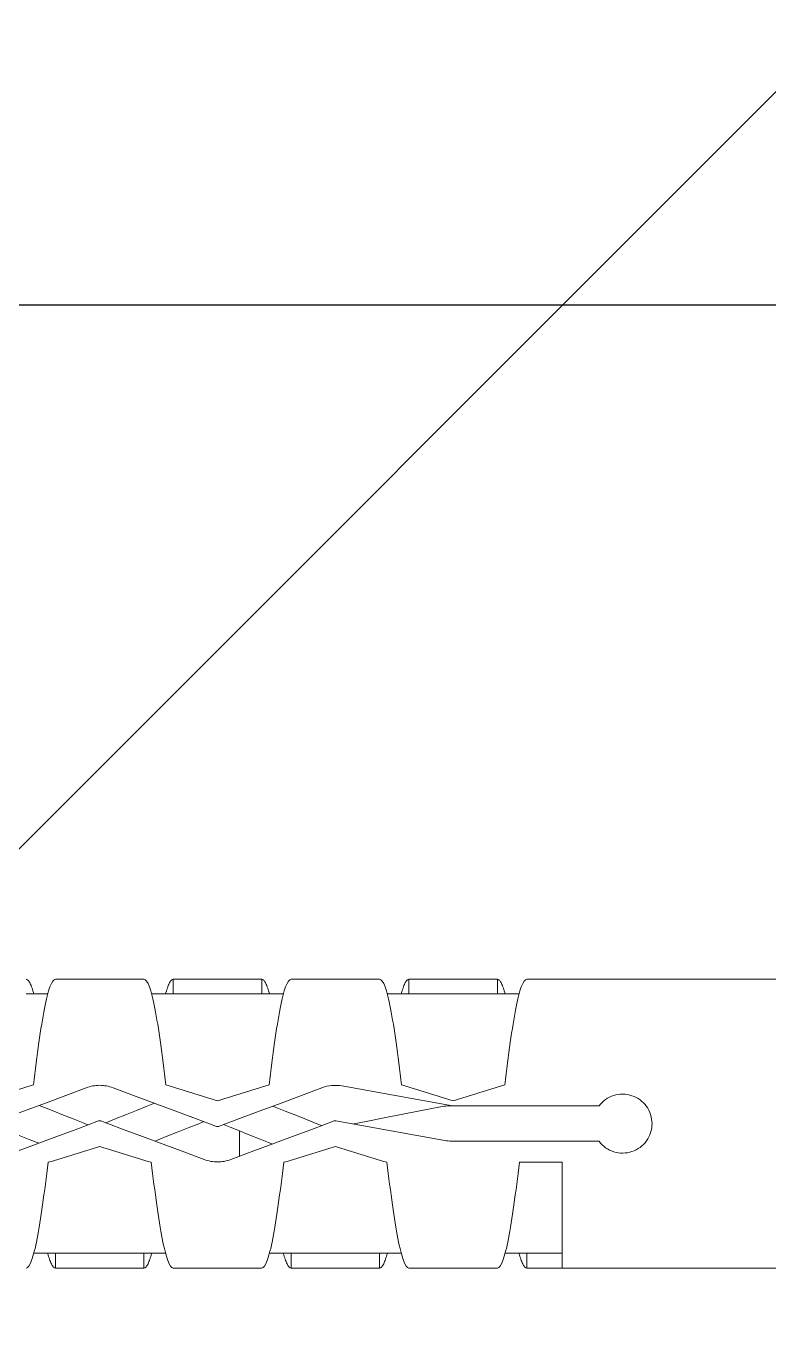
# Model space of a CAD drawing. Header units: millimetres. Extents: x -354900 to 8840672, y 0 to 292181.
# Drawn here: x -898.82 to -876.13, y 140590.66 to 140630.42 of the extents above; entities that cross this region are included whole.
import ezdxf
from ezdxf.enums import TextEntityAlignment as Align

# ---------------------------------------------------------------- set-up
doc = ezdxf.new("R2010")
doc.units = ezdxf.units.MM
doc.header["$MEASUREMENT"] = 0
doc.set_wipeout_variables(frame=1)
for name, color, linetype in [('выноски', 7, 'Continuous'), ('основание', 8, 'Continuous'), ('тарельчат', 212, 'Continuous')]:
    doc.layers.add(name, color=color, linetype=linetype)
doc.styles.get("Standard").update_dxf_attribs({"font": 'isocpeur.ttf'})

# ---------------------------------------------------------------- blocks, each defined once
blk = doc.blocks.new('*U737')
at = {"layer": 'основание'}
h = blk.add_hatch(dxfattribs=at)
h.set_pattern_fill('ANSI36', color=256, scale=10)
h.set_pattern_definition([(45, (0, 200), (16.83798022700467, 61.73926083235044), [79.375, -15.875, 0, -15.875])])
h.paths.add_polyline_path([(-150, -200), (-80.99999999999999, -200), (-77, -206), (-73, -194), (-69, -200), (0, -200), (0, 200), (-69, 200.0000000000001), (-72.99999999999997, 206.0000000000001), (-76.99999999999999, 194), (-81.00000000000001, 200), (-150, 200.0000000000001), (-150, 5.999999999999986), (-156, 1.999999999999993), (-144, -1.999999999999993), (-150, -6.000000000000007)])
blk = doc.blocks.new('*U709')
blk.add_wipeout([(1.0500000149400002, 8.999999798820951), (1.0500000071200049, 3.4500000000009408), (2.423312636319821, 2.763343685401111), (2.5537890412914734, 2.716050606320337), (2.691640873660006, 2.6999998837609667), (9.589230491659993, 2.700000000000955), (9.74452191872151, 2.6795554957743946), (9.889230491660001, 2.619615242271621), (11.42942500307095, 1.7303886527839012), (11.574131443458487, 1.670444504227504), (11.729422659839992, 1.6499999910609517), (14.84999962266, 1.6499999910609517), (14.84999962266, 1.349999941880938), (15.150000230639996, 1.349999941880938), (15.150000230639996, 1.6499999910609517), (15.44999972102, 1.6499999910609517), (15.44999972102, 1.349999941880938), (15.750000328979997, 1.349999941880938), (15.750000328979997, 1.6499999910609517), (16.04999981936, 1.6499999910609517), (16.04999981802947, 1.349999941880938), (32.57725923256713, 1.349999941880938), (32.59288866117714, 1.351367244109852), (33.25793376699735, 1.4686326396520997), (33.27356210298712, 1.4699999418809568), (53.94735722736713, 1.4699999418785126), (53.98255922287814, 1.4628297245422317), (55.11089078089828, 0.9832888123821988), (55.15074889593435, 0.9501166616279022), (55.165688123267174, 0.900459029720956), (55.165688123263095, 0.1799999418727296), (54.86568747952714, 0.1799999418727296), (54.86568747952714, -0.18000005812726272), (55.165688123263095, -0.18000005812726272), (55.16568808750713, -0.9004591148390588), (55.15074889593435, -0.9501167778860093), (55.11089078089814, -0.9832889286403557), (53.98255922287703, -1.4628298407808131), (53.947357227367135, -1.4700000755590565), (33.27356210298712, -1.470000058119048), (33.25793376699709, -1.4686327558901482), (32.59288757042712, -1.351367168026215), (32.57726032518712, -1.3500000581190434), (16.04999981936, -1.349999941899057), (16.04999981802947, -1.6499999910590475), (15.750000328979997, -1.6499999910590475), (15.750000328979997, -1.349999941899057), (15.44999972102, -1.349999941899057), (15.44999972102, -1.6499999910590475), (15.150000230639996, -1.6499999910590475), (15.150000230639996, -1.349999941899057), (14.84999962266, -1.349999941899057), (14.84999962266, -1.6499999910590475), (11.729422659839992, -1.6499999910590475), (11.574131443458487, -1.670444504225621), (11.42942316945999, -1.7303848173590595), (9.889248701021241, -2.619646581719934), (9.74452191872151, -2.6795554957725045), (9.589230491659993, -2.699999999999065), (2.691640793620003, -2.6999999999990507), (2.5537890412914734, -2.716050606318433), (2.4233126838200008, -2.763343602419056), (1.0500000149400002, -3.450000006719044), (1.0500000149400002, -8.999999798839049), (0.5863930389599936, -8.999999798839049), (0.4854802070032278, -8.960980188735888), (0.43706870053999936, -8.864221281038489), (0.3671428654199964, -8.13000015915906), (0, -8.13000015915906), (0, 7.800000160920931), (0.33571429084000215, 7.800000160920931), (0.43706870053999936, 8.864221281040443), (0.48548020700322425, 8.960980188737778), (0.5863930293199999, 9.000000000000966)]).dxf.layer = 'тарельчат'
at = {"layer": 'тарельчат', "linetype": 'Continuous', "lineweight": 9}
for p, q in [((37.78053461506711, 1.469999959300992), (33.27356069282712, 1.469999959300992)), ((37.78068660692715, 1.469999959300992), (38.1406882305471, 1.469999959300992)), ((39.34068619206714, 1.469999959300992), (38.44068883852709, 1.469999959300992)), ((38.44068883852709, 1.319999934720897), (38.44068883852709, 1.469999959300992)), ((39.34068619206714, 1.319999934720897), (39.34068619206714, 1.469999959300992)), ((39.64068680004713, 1.469999959300992), (40.54068862394713, 1.469999959300992)), ((41.74068658546713, 1.469999959300992), (40.84068923190713, 1.469999959300992)), ((40.84068923190713, 1.319999934720897), (40.84068923190713, 1.469999959300992)), ((41.74068658546713, 1.319999934720897), (41.74068658546713, 1.469999959300992)), ((42.04068719342713, 1.469999959300992), (42.94068901732713, 1.469999959300992)), ((38.44053684666714, 1.319999934720897), (38.21926354364712, 1.319999934720897)), ((39.34068619206714, 1.319999934720897), (38.44068883852709, 1.319999934720897)), ((39.56211595728712, 1.319999934720897), (39.34083818390714, 1.319999934720897)), ((40.84053724006714, 1.319999934720897), (40.61926393702711, 1.319999934720897)), ((41.74068658546713, 1.319999934720897), (40.84068923190713, 1.319999934720897)), ((41.96211635068711, 1.319999934720897), (41.74083857730713, 1.319999934720897)), ((43.24053763344713, 1.319999934720897), (43.01925986006711, 1.319999934720897)), ((38.89068751528714, 0.1799999504209495), (37.40568696454713, 0.1799999504209495)), ((41.06568633512711, -0.0738659901991241), (41.06568633512711, -0.3322659641590349)), ((37.40568696454713, -0.1800000666791561), (38.89068751528714, -0.1800000666791561)), ((38.21568726494712, -0.3932233200590076), (37.78068660692715, -0.3932233200590076)), ((37.78068660692715, -1.470000075559028), (37.78068660692715, -0.3932233200590076)), ((37.78068660692715, -1.320000050979104), (38.1406882305471, -1.320000050979104)), ((38.1406882305471, -1.320000050979104), (38.1406882305471, -1.470000075559028)), ((38.1408402223871, -1.320000050979104), (38.36213587716712, -1.320000050979104)), ((39.41926150516711, -1.320000050979104), (39.6405348081871, -1.320000050979104)), ((39.64068680004713, -1.320000050979104), (40.54068862394713, -1.320000050979104)), ((39.64068680004713, -1.320000050979104), (39.64068680004713, -1.470000075559028)), ((40.54068862394713, -1.320000050979104), (40.54068862394713, -1.470000075559028)), ((40.54084061578713, -1.320000050979104), (40.76211391882711, -1.320000050979104)), ((41.81926189854711, -1.320000050979104), (42.04053520158709, -1.320000050979104)), ((42.04068719342713, -1.320000050979104), (42.94068901732713, -1.320000050979104)), ((42.04068719342713, -1.320000050979104), (42.04068719342713, -1.470000075559028)), ((42.94068901732713, -1.320000050979104), (42.94068901732713, -1.470000075559028)), ((42.94084100916713, -1.320000050979104), (43.16211431220711, -1.320000050979104)), ((33.27356069282712, -1.470000075559028), (37.78053461506711, -1.470000075559028)), ((37.78068660692715, -1.470000075559028), (38.1406882305471, -1.470000075559028)), ((39.34068619206714, -1.470000075559028), (38.44068883852709, -1.470000075559028)), ((39.64068680004713, -1.470000075559028), (40.54068862394713, -1.470000075559028)), ((41.74068658546713, -1.470000075559028), (40.84068923190713, -1.470000075559028)), ((42.04068719342713, -1.470000075559028), (42.94068901732713, -1.470000075559028))]:
    blk.add_line(p, q, dxfattribs=at)
at = {"layer": 'тарельчат', "linetype": 'Continuous', "lineweight": 9, "flags": 128}
for points in [[(40.02135037378713, 0.3837867873609184), (39.74311142162712, 0.333518488420907), (39.4625791807471, 0.2828354773409387), (39.18009786800714, 0.2318007930609269), (38.89602064088712, 0.180477876060877)], [(41.28018706038714, -0.02810254947911517), (41.06755047038713, 0.05134647226088873), (40.85531174138713, 0.1306454972009305), (40.64409225180711, 0.2095628879808373), (40.43451338008711, 0.2878680767809669), (40.22718756392713, 0.3653323162209858)], [(42.35418825344709, 0.3653323162209858), (42.14686243728715, 0.2878680767809669), (41.93728356556711, 0.2095628879808373), (41.72606407598714, 0.1306454972009305), (41.51382981732714, 0.05134647226088873), (41.30118875698713, -0.02810254947911517)], [(43.68018745378713, -0.02810254947911517), (43.46754639342713, 0.05134647226088873), (43.25531213478712, 0.1306454972009305), (43.04409264520714, 0.2095628879808373), (42.83451377348715, 0.2878680767809669), (42.62718795732712, 0.3653323162209858)], [(39.02137814954712, 0.1724264119609416), (39.21291916564712, 0.1341185911609841), (39.40339623884714, 0.09602303334099815), (39.59205835060713, 0.05829018490089766), (39.77816789344712, 0.02106905602096276), (39.90175514414715, -0.003648458019142709)], [(40.23049562172713, -0.02021107711914283), (40.27067511276715, -0.004140015159009636), (40.38313119606714, 0.04084275578100005), (40.49336551622712, 0.08493654322086286), (40.60058682158713, 0.1278254582609861), (40.70403068260714, 0.1692022430609086), (40.72725414232711, 0.178491871420988)], [(41.9316777487071, 0.2074693854208363), (42.01618521408713, 0.1736673876609984), (42.1164283056671, 0.1335696114409757), (42.21921055510713, 0.09245727568082884), (42.32370941832713, 0.05065808226095214), (42.42843626932712, 0.008766435240886494)], [(42.60978489116712, -0.01247208447915682), (42.65820323422713, 0.006895302520888436), (42.75935827688713, 0.04735858974089524), (42.85952537254714, 0.08742524378084227), (42.95796244338713, 0.1267989545209502), (43.05393635228711, 0.1651885163408338), (43.10653894142715, 0.1862308651608942)], [(38.96002708868714, -0.1737868936390328), (39.24046992258712, -0.1231203145991344), (39.5217308302271, -0.07230596085906882), (39.80347006514715, -0.02140482165907542), (40.08535235122712, 0.02952200674093319)], [(40.10118632510709, 0.02810243322090855), (40.31382738546714, -0.05134658849914331), (40.52606611446714, -0.1306456134591372), (40.73728113368712, -0.2095630042390439), (40.94686000540712, -0.287868193039003), (41.15419029192714, -0.3653324324790219)], [(41.42718999580713, -0.3653324324790219), (41.63451581194711, -0.287868193039003), (41.8440946836871, -0.2095630042390439), (42.05530970290712, -0.1306456134591372), (42.26754843190713, -0.05134658849914331), (42.48018949226713, 0.02810243322090855)], [(41.92725210384711, -0.1784919876790241), (41.89564227060711, -0.1658476771990536), (41.79543047146714, -0.1257629365790649), (41.69263034060712, -0.08464350239910345), (41.58805101112712, -0.04281140127915251), (41.48251055672714, -0.0005942500790183658), (41.43049358324713, 0.02021096088088825)], [(42.50118671850713, 0.02810243322090855), (42.71382777884713, -0.05134658849914331), (42.92606650784714, -0.1306456134591372), (43.13728152708711, -0.2095630042390439), (43.34686039880711, -0.287868193039003), (43.55418621496713, -0.3653324324790219)], [(41.06568633512711, -0.0738659901991241), (40.96047221616712, -0.1159517966791554), (40.85607170060712, -0.1577132846391578), (40.75328051046714, -0.1988287723190751), (40.73167978718715, -0.2074695016790429)], [(41.22843830780712, -0.008766551499093111), (41.16170941784713, -0.03545687059903457), (41.06568633512711, -0.0738659901991241)], [(43.60068677858712, -0.003841854879055973), (43.52129339174711, -0.03560057221915258), (43.41515391066713, -0.0780549685390497), (43.31052540734713, -0.1199073128390182), (43.2082751293471, -0.1608068879390885), (43.11096458628714, -0.1997305079590888)]]:
    blk.add_lwpolyline(points, dxfattribs=at)
at = {"layer": 'тарельчат', "linetype": 'Continuous', "lineweight": 9}
for points, knots in [([(38.36568812326311, 0.3937356762679087), (38.34693655638897, 0.5471370099527917), (38.3281881232631, 0.693496527063644), (38.29068812326314, 0.9569977108212129), (38.27193812326311, 1.074077862853642), (38.2344381232631, 1.266730227285791), (38.21568812326312, 1.342266836478984), (38.17818812326311, 1.443911085978073), (38.15943969013721, 1.469999941872629), (38.1406881232631, 1.469999941872629)], [0, 0, 0, 0, 0.25, 0.25, 0.5, 0.5, 0.75, 0.75, 1, 1, 1, 1]), ([(38.44068883851882, 1.469999959307131), (38.43443975290027, 1.468320370435094), (38.42194156118731, 1.46496118718801), (38.40318597848976, 1.438478008030302), (38.3844371615838, 1.39502499033631), (38.37075234875216, 1.354813535804169), (38.36330569413788, 1.324804256367543), (38.36211352542755, 1.319999934720215)], [0, 0, 0, 0, 0.2386285361008653, 0.4772578540936533, 0.7158864052001135, 0.9545149660561396, 1, 1, 1, 1]), ([(39.41926150516387, 1.319999934720215), (39.41807098845257, 1.324804262669829), (39.41063452535576, 1.354814095512779), (39.39693360031939, 1.395024696966118), (39.37818845261708, 1.438478003895796), (39.35944025847436, 1.464961241052038), (39.34693755431918, 1.468320384734056), (39.3406861920726, 1.469999959307131)], [0, 0, 0, 0, 0.0454842548291114, 0.2841135948042546, 0.5227421459092558, 0.7613706847799367, 1, 1, 1, 1]), ([(39.6406881232631, 1.469999941872629), (39.621936556389, 1.469999941872629), (39.60318812326314, 1.443911085978073), (39.56568812326313, 1.342266836478984), (39.5469381232631, 1.266730227285791), (39.50943812326314, 1.074077862853642), (39.49068812326311, 0.9569977108212129), (39.4531881232631, 0.693496527063644), (39.43443969013724, 0.5471370099527917), (39.4156881232631, 0.3937356762679087)], [0, 0, 0, 0, 0.25, 0.25, 0.5, 0.5, 0.75, 0.75, 1, 1, 1, 1]), ([(40.7656881232631, 0.3937356762679087), (40.746936556389, 0.5471370099527917), (40.72818812326314, 0.693496527063644), (40.69068812326309, 0.9569977108212129), (40.6719381232631, 1.074077862853642), (40.6344381232631, 1.266730227285791), (40.61568812326311, 1.342266836478984), (40.57818812326306, 1.443911085978073), (40.5594396901372, 1.469999941872629), (40.5406881232631, 1.469999941872629)], [0, 0, 0, 0, 0.25, 0.25, 0.5, 0.5, 0.75, 0.75, 1, 1, 1, 1]), ([(40.84068923190948, 1.469999959307131), (40.83443776252086, 1.468320390353028), (40.82193484408197, 1.464961257909465), (40.8031882570632, 1.438477936466768), (40.78443702269441, 1.395024997116082), (40.77075276175964, 1.354813535554172), (40.7633060902357, 1.324804256333096), (40.76211391881824, 1.319999934720215)], [0, 0, 0, 0, 0.2386293152215201, 0.477257854093658, 0.715886405200116, 0.9545149660561401, 1, 1, 1, 1]), ([(41.81926189855457, 1.319999934720215), (41.81807138184327, 1.324804262669829), (41.81063491874642, 1.354814095512779), (41.79693399371004, 1.395024696966118), (41.77818884600774, 1.438478003895796), (41.75944065186498, 1.464961241052038), (41.74693794770984, 1.468320384734056), (41.74068658546325, 1.469999959307131)], [0, 0, 0, 0, 0.0454842548291114, 0.2841135948042546, 0.5227421459092558, 0.7613706847799367, 1, 1, 1, 1]), ([(42.0406881232631, 1.469999941872629), (42.02193655638899, 1.469999941872629), (42.00318812326309, 1.443911085978073), (41.96568812326308, 1.342266836478984), (41.9469381232631, 1.266730227285791), (41.90943812326309, 1.074077862853642), (41.89068812326315, 0.9569977108212129), (41.85318812326314, 0.693496527063644), (41.83443969013723, 0.5471370099527917), (41.81568812326313, 0.3937356762679087)], [0, 0, 0, 0, 0.25, 0.25, 0.5, 0.5, 0.75, 0.75, 1, 1, 1, 1]), ([(43.1656881232631, 0.3937356762679087), (43.14693655638899, 0.5471370099527917), (43.12818812326309, 0.693496527063644), (43.09068812326308, 0.9569977108212129), (43.0719381232631, 1.074077862853642), (43.03443812326309, 1.266730227285791), (43.0156881232631, 1.342266836478984), (42.97818812326314, 1.443911085978073), (42.95943969013723, 1.469999941872629), (42.94068812326309, 1.469999941872629)], [0, 0, 0, 0, 0.25, 0.25, 0.5, 0.5, 0.75, 0.75, 1, 1, 1, 1]), ([(43.24068962530013, 1.469999959307131), (43.23443826305355, 1.468320384734056), (43.22193555889841, 1.464961241052038), (43.20318736475565, 1.438478003895796), (43.18444221705334, 1.395024696966118), (43.17074129201693, 1.354814095512779), (43.16330482892016, 1.324804262669829), (43.16211431220886, 1.319999934720215)], [0, 0, 0, 0, 0.2386293152200633, 0.4772578540907443, 0.7158864051957455, 0.9545157451708888, 1, 1, 1, 1]), ([(37.40568812326309, 0.1799999418727793), (37.3679435984139, 0.2303259750049165), (37.31527125075678, 0.2674806579124152), (37.19578206316302, 0.3049842041965007), (37.13002046207279, 0.3043333521254681), (37.01166357347434, 0.2648913247323321), (36.95879218594557, 0.2259308331113061), (36.88613891853718, 0.1253113086017947), (36.86570651117894, 0.06241752997328831), (36.86566976142008, -0.06224076385859689), (36.88601571180912, -0.1250910734747777), (36.95875117808546, -0.225923763323749), (37.01130703995517, -0.2647296989808865), (37.13000711996223, -0.3043718170558805), (37.19515725009228, -0.3051207574096679), (37.31537964748534, -0.2675061667354726), (37.3679419847719, -0.23032824278215), (37.40568812326309, -0.1800000581272343)], [0, 0, 0, 0, 0.125, 0.125, 0.25, 0.25, 0.375, 0.375, 0.5, 0.5, 0.625, 0.625, 0.75, 0.75, 0.875, 0.875, 1, 1, 1, 1]), ([(40.22718812326313, 0.3653323247790468), (40.19439416493097, 0.377585208787707), (40.16064505296364, 0.3852533957164042), (40.09123974827861, 0.3915531201531053), (40.05590730986371, 0.3900299707224804), (40.02135082022907, 0.3837867816783387)], [0, 0, 0, 0, 0.5, 0.5, 1, 1, 1, 1]), ([(42.62718812326312, 0.3653323247790468), (42.5833799717777, 0.3817004677566729), (42.53744450962665, 0.3899974200714951), (42.44397381559257, 0.3900024625389733), (42.39799895545346, 0.3817014693547094), (42.3541881232631, 0.3653323247790468)], [0, 0, 0, 0, 0.5, 0.5, 1, 1, 1, 1]), ([(38.89532773689147, 0.1799999504223138), (38.90000224689901, 0.1799999504223138), (38.91652499211983, 0.1799999504223138), (38.9330471473486, 0.1799999504223138), (38.94489495948669, 0.1799999504223138)], [0, 0, 0, 0, 0.2829136408656835, 1, 1, 1, 1]), ([(40.08535448456821, 0.02952200647320069), (40.08865811534618, 0.03011886083237414), (40.09211037856907, 0.03015367183854778), (40.09542537730206, 0.02962355448437393), (40.09738717355719, 0.02930983423186717), (40.09932709412327, 0.02879777357298963), (40.10118812326317, 0.0281024328655235)], [0, 0, 0, 0, 3.35713496618e-05, 3.35713496618e-05, 3.35713496618e-05, 5.32540515767e-05, 5.32540515767e-05, 5.32540515767e-05, 5.32540515767e-05]), ([(42.4801881232631, 0.0281024328655235), (42.48333285086066, 0.02927740485586128), (42.48672383201644, 0.02992576297373262), (42.49008028056836, 0.02999378336147629), (42.49343673478373, 0.03006180386415735), (42.49685121826799, 0.02955135912372953), (42.5000409843085, 0.02850474831410565), (42.50042600331491, 0.02837841771543026), (42.5008085399574, 0.02824425747138548), (42.50118812326316, 0.0281024328655235)], [0, 0, 0, 0, 3.35713800459e-05, 3.35713800459e-05, 3.35713800459e-05, 6.71428286474e-05, 6.71428286474e-05, 6.71428286474e-05, 7.11383593503e-05, 7.11383593503e-05, 7.11383593503e-05, 7.11383593503e-05]), ([(41.3011881232631, -0.02810254912014898), (41.29804339566554, -0.02927752111031623), (41.29465241450981, -0.02992587922818757), (41.29129596595789, -0.02999389961610177), (41.28793951174248, -0.03006192011878284), (41.28452502825826, -0.02955147537818448), (41.28133526221775, -0.02850486456873114), (41.28095024321134, -0.02837853396988521), (41.2805677065688, -0.02824437372601096), (41.28018812326309, -0.02810254912014898)], [0, 0, 0, 0, 3.35713800459e-05, 3.35713800459e-05, 3.35713800459e-05, 6.71428286474e-05, 6.71428286474e-05, 6.71428286474e-05, 7.11383593503e-05, 7.11383593503e-05, 7.11383593503e-05, 7.11383593503e-05]), ([(38.21568812326312, -0.3932233362054944), (38.23443969188946, -0.5466828145899285), (38.25318812326313, -0.6931055711542626), (38.29068812326314, -0.9567286225353655), (38.30943812326312, -1.073867306880913), (38.34693812326313, -1.266619177107941), (38.36568812326315, -1.342196701809428), (38.40318812326312, -1.443896550104739), (38.42193655463683, -1.470000058127255), (38.44068812326313, -1.470000058127255)], [0, 0, 0, 0, 0.25, 0.25, 0.5, 0.5, 0.75, 0.75, 1, 1, 1, 1]), ([(39.34068812326312, -1.470000058127255), (39.35943969013722, -1.470000058127255), (39.37818812326313, -1.443911202232698), (39.41568812326314, -1.34226695273361), (39.43443812326312, -1.266730343540416), (39.47193812326313, -1.074077979108267), (39.49068812326315, -0.9569978270758384), (39.52818812326312, -0.6934966433182694), (39.54693655638903, -0.5471371262074172), (39.56568812326313, -0.3937357925225342)], [0, 0, 0, 0, 0.25, 0.25, 0.5, 0.5, 0.75, 0.75, 1, 1, 1, 1]), ([(40.61568812326315, -0.3937357925225342), (40.63443969013726, -0.5471371262074172), (40.65318812326316, -0.6934966433182694), (40.69068812326313, -0.9569978270758384), (40.70943812326315, -1.074077979108267), (40.74693812326316, -1.266730343540416), (40.76568812326315, -1.34226695273361), (40.80318812326315, -1.443911202232698), (40.82193655638902, -1.470000058127255), (40.84068812326316, -1.470000058127255)], [0, 0, 0, 0, 0.25, 0.25, 0.5, 0.5, 0.75, 0.75, 1, 1, 1, 1]), ([(41.15418812326308, -0.3653324410336722), (41.19799627474859, -0.3817005840112984), (41.2439317368996, -0.3899975363261206), (41.33740243093364, -0.3900025787935988), (41.38337729107275, -0.3817015856093349), (41.42718812326311, -0.3653324410336722)], [0, 0, 0, 0, 0.5, 0.5, 1, 1, 1, 1]), ([(41.74068812326311, -1.470000058127255), (41.75943969013721, -1.470000058127255), (41.77818812326312, -1.443911202232698), (41.81568812326313, -1.34226695273361), (41.83443812326315, -1.266730343540416), (41.87193812326316, -1.074077979108267), (41.89068812326315, -0.9569978270758384), (41.92818812326315, -0.6934966433182694), (41.94693655638902, -0.5471371262074172), (41.96568812326312, -0.3937357925225342)], [0, 0, 0, 0, 0.25, 0.25, 0.5, 0.5, 0.75, 0.75, 1, 1, 1, 1]), ([(43.01568812326315, -0.3937357925225342), (43.03443969013725, -0.5471371262074172), (43.05318812326311, -0.6934966433182694), (43.09068812326312, -0.9569978270758384), (43.10943812326315, -1.074077979108267), (43.14693812326311, -1.266730343540416), (43.16568812326314, -1.34226695273361), (43.20318812326315, -1.443911202232698), (43.22193655638901, -1.470000058127255), (43.24068812326311, -1.470000058127255)], [0, 0, 0, 0, 0.25, 0.25, 0.5, 0.5, 0.75, 0.75, 1, 1, 1, 1]), ([(38.14068823055145, -1.470000075561586), (38.14693731617, -1.46832048668972), (38.159435507883, -1.464961303442635), (38.17819109058055, -1.438478124284927), (38.19693990748647, -1.395025106590936), (38.21062472031811, -1.354813652058795), (38.21807137493239, -1.324804372622168), (38.21926354364273, -1.32000005097467)], [0, 0, 0, 0, 0.2386285361007587, 0.4772578540935802, 0.7158864052000738, 0.9545149660561332, 1, 1, 1, 1]), ([(39.56211595729705, -1.32000005097467), (39.56330651416295, -1.324804377484668), (39.5707432076883, -1.354814119038338), (39.58443594622888, -1.39502505517828), (39.60319080096282, -1.438478012051121), (39.62193783298025, -1.46496134710776), (39.63443714437757, -1.468320499416905), (39.64068680003997, -1.470000075561586)], [0, 0, 0, 0, 0.0454842902668664, 0.2841130370420452, 0.5227425531888656, 0.7613712779801413, 1, 1, 1, 1]), ([(40.54068862394215, -1.470000075561586), (40.5469383447564, -1.468320503117923), (40.55943778645759, -1.464961358210815), (40.57818384119498, -1.438477967639244), (40.5969424096009, -1.395025221723074), (40.61062503524161, -1.354813650024369), (40.61807175749446, -1.324804372341305), (40.61926393703342, -1.32000005097467)], [0, 0, 0, 0, 0.2386285361007654, 0.4772570749729492, 0.7158864052000614, 0.9545149660561312, 1, 1, 1, 1]), ([(41.96211635068771, -1.32000005097467), (41.9633069075536, -1.324804377484668), (41.97074360107899, -1.354814119038338), (41.98443633961953, -1.39502505517828), (42.00319119435348, -1.438478012051121), (42.02193822637091, -1.46496134710776), (42.03443753776827, -1.468320499416905), (42.04068719343067, -1.470000075561586)], [0, 0, 0, 0, 0.0454842902668664, 0.2841130370420452, 0.5227425531888656, 0.7613712779801413, 1, 1, 1, 1]), ([(42.94068901733276, -1.470000075561586), (42.94693867299516, -1.468320499416905), (42.95943798439248, -1.46496134710776), (42.97818501640987, -1.438478012051121), (42.99693987114385, -1.39502505517828), (43.01063260968444, -1.354814119038338), (43.01806930320978, -1.324804377484668), (43.01925986007568, -1.32000005097467)], [0, 0, 0, 0, 0.2386287220198559, 0.4772574468111324, 0.7158869629579538, 0.9545157097331336, 1, 1, 1, 1])]:
    blk.add_open_spline(points, degree=3, knots=knots, dxfattribs=at)
for points in [[(38.89068812326315, 0.2320952592216941), (38.71568804527909, 0.2865804845571915), (38.54068820124716, 0.3405744688042205), (38.36568812326311, 0.3937356762679087)], [(39.4156881232631, 0.3937356762679087), (39.24068804527913, 0.3405744688042205), (39.06568820124716, 0.2865804845571915), (38.89068812326315, 0.2320952592216941)], [(41.2906881232631, 0.2320952592216941), (41.11568804527913, 0.2865804845571915), (40.94068820124711, 0.3405744688042205), (40.7656881232631, 0.3937356762679087)], [(41.81568812326313, 0.3937356762679087), (41.64068804527916, 0.3405744688042205), (41.46568820124702, 0.2865804845571915), (41.2906881232631, 0.2320952592216941)], [(43.69068812326309, 0.2320952592216941), (43.51568804527903, 0.2865804845571915), (43.34068820124719, 0.3405744688042205), (43.1656881232631, 0.3937356762679087)], [(38.89602176195805, 0.1804778772723239), (38.89426551403997, 0.1801605826664172), (38.89247323484985, 0.1799999418727793), (38.89068812326315, 0.1799999418727793)], [(38.94489402540862, 0.1799999418727793), (38.97061228844309, 0.1799999418727793), (38.99610884571807, 0.1774804998710238), (39.02137931811248, 0.1724264053921161)], [(38.89068812326315, -0.1800000581272343), (38.91398886691469, -0.1800000581272343), (38.93710116161064, -0.1779285373079915), (38.96002542629715, -0.1737868979328141)], [(39.56568812326317, -0.3937357925225342), (39.7406882012471, -0.340574585058846), (39.9156880452792, -0.2865806008116465), (40.09068812326312, -0.2320953754763195)], [(40.09068812326316, -0.2320953754763195), (40.26568820124717, -0.2865806008116465), (40.44068804527915, -0.340574585058846), (40.61568812326315, -0.3937357925225342)], [(41.96568812326316, -0.3937357925225342), (42.14068820124722, -0.340574585058846), (42.3156880452791, -0.286580600811817), (42.49068812326315, -0.2320953754763195)], [(42.49068812326315, -0.2320953754763195), (42.66568820124712, -0.2865806008116465), (42.84068804527914, -0.340574585058846), (43.01568812326315, -0.3937357925225342)]]:
    blk.add_open_spline(points, degree=3, dxfattribs=at)
blk = doc.blocks.new('*U740')
at = {"layer": 'выноски'}
blk.add_line((-12, -4.59428241988454e-15), (-220.9248460714789, -1.702384269493485e-13), dxfattribs=at)
blk.add_attdef('ВЫНОСКА', text='', height=5, dxfattribs=at).set_placement((-6, 0), align=Align.MIDDLE_CENTER)

msp = doc.modelspace()

# ---------------------------------------------------------------- block references
at = {"layer": 'основание'}
msp.add_blockref('*U737', (-874.1024990227452, 140756.900340962), dxfattribs=at)

# ---------------------------------------------------------------- next in the draw order: block references
at = {"layer": 'тарельчат', "color": 1, "xscale": -3, "yscale": 3, "zscale": 3, "rotation": 359.9999991661047}
msp.add_blockref('*U709', (-769.1024990227452, 140596.900340962), dxfattribs=at)

# ---------------------------------------------------------------- next in the draw order: block references
at = {"layer": 'выноски'}
msp.add_blockref('*U740', (-700.1024990227452, 140621.9003412875), dxfattribs=at)

doc.saveas('drawing.dxf')
